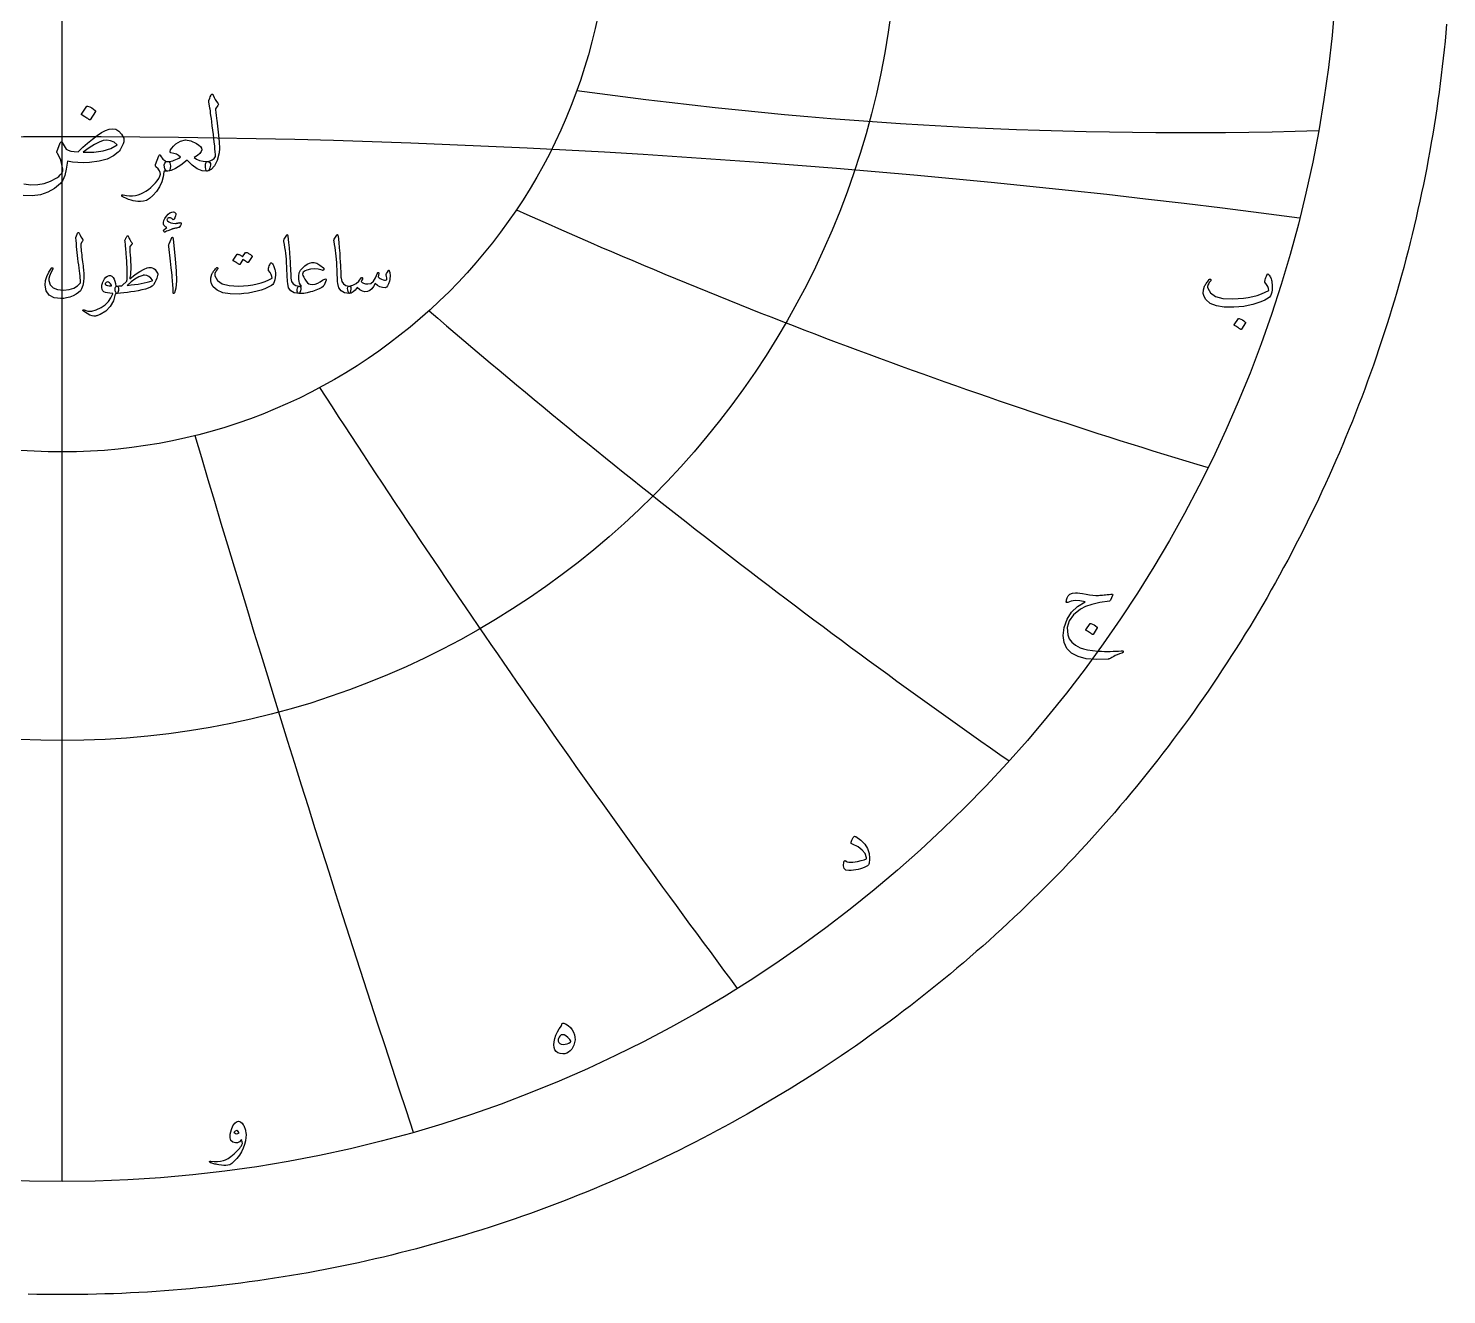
# Model space of a CAD drawing. Header units: millimetres. Extents: x -71 to 71, y -71 to 73.
# Drawn here: x -1.7 to 70.5, y -70.8 to -6.3 of the extents above; entities that cross this region are included whole.
import ezdxf

# ---------------------------------------------------------------- set-up
doc = ezdxf.new("R2010")
doc.units = ezdxf.units.MM
for name, color, linetype in [('CUT_OUTER', 1, 'Continuous'), ('ENGRAVE', 7, 'Continuous'), ('ENGRAVE_FINE', 8, 'Continuous'), ('TEXT', 5, 'Continuous')]:
    doc.layers.add(name, color=color, linetype=linetype)

msp = doc.modelspace()

# ---------------------------------------------------------------- linework, layer by layer
at = {"layer": 'CUT_OUTER'}
msp.add_lwpolyline([(70.5016, -6.0712), (70.463, -6.5037), (70.4218, -6.9359), (70.3779, -7.3679), (70.3313, -7.7996), (70.2822, -8.231), (70.2303, -8.6621), (70.1759, -9.0928), (70.1187, -9.5233), (70.059, -9.9533), (69.9966, -10.383), (69.9316, -10.8123), (69.8639, -11.2412), (69.7936, -11.6697), (69.7207, -12.0977), (69.6452, -12.5253), (69.567, -12.9524), (69.4862, -13.379), (69.4028, -13.8051), (69.3168, -14.2307), (69.2282, -14.6557), (69.137, -15.0802), (69.0431, -15.5042), (68.9467, -15.9275), (68.8477, -16.3502), (68.746, -16.7724), (68.6418, -17.1939), (68.535, -17.6147), (68.4257, -18.0349), (68.3137, -18.4544), (68.1992, -18.8733), (68.0821, -19.2914), (67.9625, -19.7087), (67.8403, -20.1254), (67.7155, -20.5413), (67.5882, -20.9564), (67.4583, -21.3707), (67.3259, -21.7842), (67.191, -22.1969), (67.0535, -22.6088), (66.9135, -23.0198), (66.771, -23.4299), (66.626, -23.8392), (66.4785, -24.2475), (66.3285, -24.655), (66.1759, -25.0615), (66.0209, -25.4671), (65.8634, -25.8717), (65.7034, -26.2753), (65.541, -26.678), (65.376, -27.0796), (65.2086, -27.4803), (65.0388, -27.8799), (64.8665, -28.2784), (64.6918, -28.6759), (64.5146, -29.0723), (64.335, -29.4676), (64.153, -29.8618), (63.9685, -30.2549), (63.7817, -30.6468), (63.5925, -31.0376), (63.4008, -31.4272), (63.2068, -31.8156), (63.0104, -32.2029), (62.8116, -32.5889), (62.6105, -32.9737), (62.407, -33.3572), (62.2011, -33.7395), (61.9929, -34.1205), (61.7824, -34.5003), (61.5695, -34.8787), (61.3544, -35.2558), (61.1369, -35.6316), (60.9171, -36.0061), (60.695, -36.3792), (60.4707, -36.7509), (60.244, -37.1213), (60.0151, -37.4902), (59.784, -37.8578), (59.5505, -38.2239), (59.3149, -38.5886), (59.077, -38.9518), (58.8369, -39.3135), (58.5945, -39.6738), (58.35, -40.0326), (58.1033, -40.3899), (57.8543, -40.7456), (57.6032, -41.0998), (57.35, -41.4525), (57.0946, -41.8036), (56.837, -42.1532), (56.5773, -42.5011), (56.3154, -42.8475), (56.0514, -43.1922), (55.7854, -43.5353), (55.5172, -43.8768), (55.2469, -44.2166), (54.9746, -44.5548), (54.7002, -44.8913), (54.4237, -45.226), (54.1451, -45.5591), (53.8646, -45.8905), (53.582, -46.2201), (53.2974, -46.548), (53.0108, -46.8742), (52.7222, -47.1986), (52.4316, -47.5212), (52.139, -47.842), (51.8444, -48.161), (51.548, -48.4782), (51.2495, -48.7936), (50.9492, -49.1072), (50.6469, -49.4188), (50.3427, -49.7287), (50.0366, -50.0366), (49.7287, -50.3427), (49.4188, -50.6469), (49.1072, -50.9492), (48.7936, -51.2495), (48.4782, -51.548), (48.161, -51.8444), (47.842, -52.139), (47.5212, -52.4316), (47.1986, -52.7222), (46.8742, -53.0108), (46.548, -53.2974), (46.2201, -53.582), (45.8905, -53.8646), (45.5591, -54.1451), (45.226, -54.4237), (44.8913, -54.7002), (44.5548, -54.9746), (44.2166, -55.2469), (43.8768, -55.5172), (43.5353, -55.7854), (43.1922, -56.0514), (42.8475, -56.3154), (42.5011, -56.5773), (42.1532, -56.837), (41.8036, -57.0946), (41.4525, -57.35), (41.0998, -57.6032), (40.7456, -57.8543), (40.3899, -58.1033), (40.0326, -58.35), (39.6738, -58.5945), (39.3135, -58.8369), (38.9518, -59.077), (38.5886, -59.3149), (38.2239, -59.5505), (37.8578, -59.784), (37.4902, -60.0151), (37.1213, -60.244), (36.7509, -60.4707), (36.3792, -60.695), (36.0061, -60.9171), (35.6316, -61.1369), (35.2558, -61.3544), (34.8787, -61.5695), (34.5003, -61.7824), (34.1205, -61.9929), (33.7395, -62.2011), (33.3572, -62.407), (32.9737, -62.6105), (32.5889, -62.8116), (32.2029, -63.0104), (31.8156, -63.2068), (31.4272, -63.4008), (31.0376, -63.5925), (30.6468, -63.7817), (30.2549, -63.9685), (29.8618, -64.153), (29.4676, -64.335), (29.0723, -64.5146), (28.6759, -64.6918), (28.2784, -64.8665), (27.8799, -65.0388), (27.4803, -65.2086), (27.0796, -65.376), (26.678, -65.541), (26.2753, -65.7034), (25.8717, -65.8634), (25.4671, -66.0209), (25.0615, -66.1759), (24.655, -66.3285), (24.2475, -66.4785), (23.8392, -66.626), (23.4299, -66.771), (23.0198, -66.9135), (22.6088, -67.0535), (22.1969, -67.191), (21.7842, -67.3259), (21.3707, -67.4583), (20.9564, -67.5882), (20.5413, -67.7155), (20.1254, -67.8403), (19.7087, -67.9625), (19.2914, -68.0821), (18.8733, -68.1992), (18.4544, -68.3137), (18.0349, -68.4257), (17.6147, -68.535), (17.1939, -68.6418), (16.7724, -68.746), (16.3502, -68.8477), (15.9275, -68.9467), (15.5042, -69.0431), (15.0802, -69.137), (14.6557, -69.2282), (14.2307, -69.3168), (13.8051, -69.4028), (13.379, -69.4862), (12.9524, -69.567), (12.5253, -69.6452), (12.0977, -69.7207), (11.6697, -69.7936), (11.2412, -69.8639), (10.8123, -69.9316), (10.383, -69.9966), (9.9533, -70.059), (9.5233, -70.1187), (9.0928, -70.1759), (8.6621, -70.2303), (8.231, -70.2822), (7.7996, -70.3313), (7.3679, -70.3779), (6.9359, -70.4218), (6.5037, -70.463), (6.0712, -70.5016), (5.6385, -70.5375), (5.2056, -70.5708), (4.7725, -70.6014), (4.3392, -70.6293), (3.9058, -70.6546), (3.4722, -70.6773), (3.0384, -70.6972), (2.6046, -70.7146), (2.1706, -70.7292), (1.7366, -70.7412), (1.3025, -70.7505), (0.8684, -70.7572), (0.4342, -70.7612), (0, -70.7625), (-0.4342, -70.7612), (-0.8684, -70.7572), (-1.3025, -70.7505), (-1.7366, -70.7412)], dxfattribs=at)
at = {"layer": 'ENGRAVE'}
for points in [[(0, -65), (0, 65)], [(0, -65), (0, -27.8517)]]:
    msp.add_lwpolyline(points, dxfattribs=at)
for radius in [65, 42.5483, 27.8517]:
    msp.add_circle((0, 0), radius, dxfattribs=at)
for centre, radius, start, end in [((57.2098, 213.5097), 225.0994, 262.082187, 271.722705), ((138.0923, 239.1829), 279.4428, 245.707094, 253.419508), ((260.3033, 260.3033), 370.5752, 229.304797, 235.089108), ((478.0949, 276.0282), 553.6937, 212.881652, 216.737859), ((1066.3402, 285.725), 1104.7762, 196.4443889, 198.3724925)]:
    msp.add_arc(centre, radius, start, end, dxfattribs=at)
at = {"layer": 'ENGRAVE_FINE'}
msp.add_arc((0, -493.1581), 481.3584, 82.477815, 97.522185, dxfattribs=at)
at = {"layer": 'TEXT'}
for points in [[(7.4718, -9.9263), (7.5089, -9.8365), (7.5377, -9.7654), (7.5584, -9.7128), (7.5708, -9.6788), (7.5804, -9.6571), (7.5927, -9.6416), (7.6079, -9.6323), (7.6258, -9.6293), (7.646, -9.6327), (7.6629, -9.643), (7.6763, -9.6602), (7.6862, -9.6843), (7.732, -9.8022), (7.7866, -9.9084), (7.8502, -10.0029), (7.9227, -10.0858), (7.943, -10.1122), (7.9489, -10.1421), (7.9403, -10.1755), (7.9173, -10.2123), (7.7962, -10.3828), (7.8045, -10.4591), (7.8127, -10.534), (7.821, -10.6076), (7.8293, -10.6798), (7.8375, -10.7506), (7.8458, -10.82), (7.854, -10.8881), (7.8623, -10.9548), (7.9382, -11.5721), (7.9846, -12.0548), (8.0015, -12.4026), (7.9887, -12.6158), (7.8849, -13.0025), (7.7495, -13.2881), (7.5824, -13.4727), (7.3837, -13.5563), (7.3782, -13.5563), (7.3727, -13.5563), (7.3673, -13.5563), (7.3617, -13.5563), (7.3291, -13.5253), (7.3081, -13.4545), (7.2988, -13.3438), (7.3012, -13.1933), (7.3064, -13.1376), (7.3219, -13.097), (7.3477, -13.0716), (7.3837, -13.0613), (7.5233, -13.0334), (7.6395, -12.9829), (7.7323, -12.9097), (7.8018, -12.8138), (7.7971, -12.6986), (7.7887, -12.5676), (7.7765, -12.4208), (7.7605, -12.2583), (7.7411, -12.0805), (7.7186, -11.8884), (7.693, -11.6818), (7.6643, -11.4608), (7.6378, -11.2435), (7.6134, -11.0483), (7.591, -10.875), (7.5708, -10.7238), (7.5532, -10.5945), (7.5391, -10.4873), (7.5285, -10.402), (7.5213, -10.3388), (7.4662, -10.0253), (7.4645, -9.9943), (7.4649, -9.9675), (7.4673, -9.9448), (7.4718, -9.9263)], [(1.2457, -10.2508), (1.2526, -10.2439), (1.2622, -10.2398), (1.2746, -10.2384), (1.2897, -10.2398), (1.3967, -10.2831), (1.4974, -10.336), (1.5919, -10.3986), (1.6802, -10.4708), (1.6888, -10.4818), (1.6926, -10.4928), (1.6916, -10.5038), (1.6858, -10.5148), (1.4273, -10.9328), (1.4176, -10.9427), (1.4053, -10.9451), (1.3901, -10.94), (1.3722, -10.9273), (1.3568, -10.9163), (1.3324, -10.8998), (1.299, -10.8778), (1.2568, -10.8503), (1.2048, -10.8173), (1.1426, -10.7788), (1.0701, -10.7348), (0.9872, -10.6853), (0.9763, -10.677), (0.9708, -10.6688), (0.9708, -10.6605), (0.9763, -10.6523)], [(2.8022, -12.2088), (2.6335, -12.0802), (2.4571, -12.0025), (2.2732, -11.9757), (2.0817, -11.9998), (1.8741, -12.073), (1.6363, -12.1936), (1.3681, -12.3617), (1.0697, -12.5773), (1.6132, -12.579), (2.0831, -12.5181), (2.4795, -12.3947), (2.8022, -12.2088)], [(7.3837, -13.0613), (7.4642, -13.0733), (7.5185, -13.1094), (7.5467, -13.1695), (7.5488, -13.2538), (7.5219, -13.384), (7.4855, -13.4779), (7.4394, -13.5353), (7.3837, -13.5563), (7.1304, -13.5332), (6.8764, -13.4311), (6.6217, -13.25), (6.3662, -12.9898), (6.0442, -13.2397), (5.7709, -13.4174), (5.5464, -13.5229), (5.3707, -13.5563), (5.3127, -13.5432), (5.2649, -13.504), (5.2274, -13.4387), (5.2003, -13.3473), (5.1923, -13.2263), (5.2181, -13.1383), (5.2776, -13.0833), (5.3707, -13.0613), (5.4555, -13.053), (5.5392, -13.0393), (5.6219, -13.02), (5.7035, -12.9953), (5.7841, -12.9647), (5.8637, -12.9279), (5.9422, -12.8849), (6.0198, -12.8358), (5.9245, -12.7581), (5.8094, -12.6955), (5.6743, -12.6481), (5.5192, -12.6158), (5.5052, -12.6099), (5.4959, -12.5979), (5.4914, -12.5797), (5.4917, -12.5553), (5.5179, -12.471), (5.5742, -12.3779), (5.6609, -12.2758), (5.7777, -12.1648), (6.0215, -12.0187), (6.2796, -11.9654), (6.5522, -12.0049), (6.8392, -12.1373), (6.9609, -12.2218), (7.0455, -12.305), (7.0929, -12.3868), (7.1032, -12.4673), (7.073, -12.5539), (6.9987, -12.6488), (6.8805, -12.7519), (6.7182, -12.8633), (6.8341, -12.9499), (6.9836, -13.0118), (7.1668, -13.0489), (7.3837, -13.0613)], [(4.7492, -13.2153), (4.9198, -12.7753), (4.9387, -12.7402), (4.9569, -12.723), (4.9744, -12.7237), (4.9912, -12.7423), (5.0373, -12.8193), (5.082, -12.8853), (5.1253, -12.9403), (5.1672, -12.9843), (5.2133, -13.0179), (5.2635, -13.042), (5.3178, -13.0564), (5.3762, -13.0613), (5.434, -13.0764), (5.4752, -13.1218), (5.5, -13.1974), (5.5083, -13.3033), (5.5, -13.4098), (5.4752, -13.4875), (5.434, -13.5363), (5.3762, -13.5563), (5.3319, -13.5583), (5.2869, -13.559), (5.2412, -13.5583), (5.1947, -13.5563), (5.1868, -13.5583), (5.1796, -13.5645), (5.1731, -13.5748), (5.1672, -13.5893), (5.1377, -13.8495), (5.0655, -14.1021), (4.9507, -14.3472), (4.7933, -14.5848), (4.6176, -14.7913), (4.4481, -14.9436), (4.2848, -15.0416), (4.1277, -15.0853), (3.9799, -15.0966), (3.8445, -15.0976), (3.7214, -15.0883), (3.6107, -15.0688), (3.5566, -15.0536), (3.4987, -15.0358), (3.437, -15.0151), (3.3715, -14.9918), (3.3026, -14.9649), (3.2306, -14.934), (3.1555, -14.8989), (3.0772, -14.8598), (3.0577, -14.8508), (3.0429, -14.8405), (3.0329, -14.8288), (3.0277, -14.8158), (3.0243, -14.7982), (3.025, -14.7841), (3.0298, -14.7735), (3.0388, -14.7663), (3.0504, -14.7597), (3.0635, -14.7566), (3.0779, -14.757), (3.0938, -14.7608), (3.267, -14.7958), (3.4292, -14.813), (3.5805, -14.8123), (3.7208, -14.7938), (3.8595, -14.7571), (3.9951, -14.7078), (4.1276, -14.6458), (4.257, -14.571), (4.3837, -14.4839), (4.5079, -14.3847), (4.6298, -14.2735), (4.7492, -14.1503), (4.839, -14.0378), (4.9101, -13.9261), (4.9627, -13.8151), (4.9968, -13.7048), (4.9868, -13.6278), (4.9459, -13.5398), (4.874, -13.4408), (4.7713, -13.3308), (4.7534, -13.307), (4.7438, -13.2799), (4.7424, -13.2493), (4.7492, -13.2153)], [(5.9132, -16.43), (5.8594, -16.4401), (5.8095, -16.4496), (5.7635, -16.4586), (5.7214, -16.4671), (5.6833, -16.4754), (5.6497, -16.4836), (5.6204, -16.4919), (5.5956, -16.5001), (5.5703, -16.5095), (5.5399, -16.5213), (5.5043, -16.5353), (5.4636, -16.5517), (5.4177, -16.5706), (5.3666, -16.5924), (5.3104, -16.617), (5.2491, -16.6445), (5.2241, -16.6528), (5.2027, -16.6528), (5.1849, -16.6445), (5.1707, -16.628), (5.1622, -16.5875), (5.1862, -16.5403), (5.2426, -16.4865), (5.3316, -16.4259), (5.2635, -16.3872), (5.2119, -16.3454), (5.1769, -16.3006), (5.1583, -16.2526), (5.1547, -16.1621), (5.1769, -16.0639), (5.2248, -15.9579), (5.2986, -15.8443), (5.3865, -15.7424), (5.477, -15.672), (5.57, -15.6331), (5.6657, -15.6256), (5.7191, -15.639), (5.7554, -15.6669), (5.7747, -15.7092), (5.7771, -15.7659), (5.7678, -15.8272), (5.7523, -15.8834), (5.7307, -15.9345), (5.7028, -15.9804), (5.675, -16.0126), (5.6492, -16.0268), (5.6255, -16.0229), (5.6038, -16.001), (5.5791, -15.9683), (5.5502, -15.9443), (5.5172, -15.9291), (5.4801, -15.9226), (5.4411, -15.9226), (5.4068, -15.9309), (5.3772, -15.9474), (5.3522, -15.9721), (5.3339, -16.002), (5.3285, -16.0299), (5.3359, -16.0557), (5.3563, -16.0794), (5.4326, -16.1358), (5.5254, -16.1773), (5.6348, -16.2039), (5.7606, -16.2155), (5.7715, -16.2151), (5.7838, -16.214), (5.7973, -16.212), (5.8121, -16.2093), (5.8282, -16.2061), (5.8456, -16.2026), (5.8643, -16.1989), (5.8843, -16.1949), (5.906, -16.1909), (5.9256, -16.1871), (5.9431, -16.1837), (5.9586, -16.1804), (5.9722, -16.1777), (5.9843, -16.1758), (5.9949, -16.1746), (6.0039, -16.1743), (6.021, -16.1761), (6.0349, -16.1815), (6.0457, -16.1905), (6.0534, -16.2031), (6.0583, -16.2152), (6.0607, -16.2268), (6.0604, -16.2379), (6.0576, -16.2485), (6.0176, -16.3233), (5.9802, -16.3784), (5.9454, -16.414), (5.9132, -16.43)], [(0.7817, -16.7105), (0.7889, -16.6979), (0.7982, -16.6888), (0.8095, -16.6834), (0.8229, -16.6816), (0.8363, -16.6839), (0.8477, -16.6909), (0.857, -16.7025), (0.8642, -16.7188), (0.9026, -16.8134), (0.9436, -16.8951), (0.9872, -16.9639), (1.0333, -17.0199), (1.047, -17.04), (1.0508, -17.0632), (1.0449, -17.0895), (1.0292, -17.1189), (1.0191, -17.1331), (1.0096, -17.1467), (1.0006, -17.1599), (0.9921, -17.1725), (0.9841, -17.1844), (0.9766, -17.1952), (0.9696, -17.205), (0.9632, -17.2138), (0.9524, -17.2297), (0.9446, -17.2488), (0.94, -17.271), (0.9384, -17.2963), (0.9433, -17.3675), (0.9498, -17.4453), (0.9578, -17.5294), (0.9673, -17.6201), (0.9781, -17.7171), (0.99, -17.8206), (1.0029, -17.9306), (1.0168, -18.047), (1.0324, -18.1631), (1.0462, -18.2723), (1.0582, -18.3746), (1.0684, -18.4698), (1.077, -18.5584), (1.0844, -18.6405), (1.0904, -18.7162), (1.0952, -18.7854), (1.1006, -18.9903), (1.0838, -19.1845), (1.0449, -19.3678), (0.9838, -19.5403), (0.9243, -19.6416), (0.8322, -19.7352), (0.7077, -19.821), (0.5507, -19.8991), (0.3805, -19.9638), (0.2207, -20.0095), (0.0712, -20.036), (-0.0681, -20.0435), (-0.4166, -19.9956), (-0.6662, -19.8641), (-0.8168, -19.6491), (-0.8683, -19.3505), (-0.8503, -19.128), (-0.792, -18.9102), (-0.6935, -18.6969), (-0.5548, -18.4884), (-0.5442, -18.4763), (-0.5332, -18.4688), (-0.5216, -18.4659), (-0.5094, -18.4678), (-0.4965, -18.4727), (-0.4868, -18.4791), (-0.48, -18.4871), (-0.4764, -18.4966), (-0.4739, -18.5108), (-0.4744, -18.5245), (-0.478, -18.5376), (-0.4847, -18.5503), (-0.5793, -18.7346), (-0.6445, -18.8916), (-0.6804, -19.0213), (-0.6868, -19.1236), (-0.618, -19.3441), (-0.4692, -19.498), (-0.2405, -19.5854), (0.0681, -19.6063), (0.3462, -19.5761), (0.5827, -19.5062), (0.7773, -19.3967), (0.9302, -19.2474), (0.927, -19.1753), (0.9214, -19.0911), (0.9136, -18.9949), (0.9034, -18.8864), (0.8906, -18.7657), (0.875, -18.6322), (0.8566, -18.4862), (0.8353, -18.3275), (0.8152, -18.1638), (0.7961, -18.0027), (0.7781, -17.8441), (0.7611, -17.6881), (0.7453, -17.5347), (0.7312, -17.3839), (0.7185, -17.2357), (0.7074, -17.09), (0.6909, -16.9498), (0.6917, -16.9338), (0.694, -16.9188), (0.6979, -16.9049), (0.7033, -16.892)], [(3.2979, -16.859), (3.3077, -16.8484), (3.3165, -16.8415), (3.3242, -16.8381), (3.3309, -16.8384), (3.3389, -16.842), (3.3464, -16.8487), (3.3534, -16.8585), (3.3598, -16.8714), (3.386, -16.9271), (3.4109, -16.9786), (3.4344, -17.0261), (3.4567, -17.0694), (3.478, -17.1081), (3.4985, -17.1416), (3.5182, -17.1699), (3.5372, -17.1931), (3.5511, -17.2122), (3.5557, -17.2323), (3.5511, -17.2535), (3.5372, -17.2756), (3.4547, -17.3788), (3.4441, -17.3965), (3.4372, -17.4169), (3.4338, -17.4399), (3.4341, -17.4654), (3.4475, -17.66), (3.4588, -17.8315), (3.4681, -17.9797), (3.4753, -18.1048), (3.4807, -18.2068), (3.4846, -18.2863), (3.4869, -18.343), (3.4877, -18.377), (3.4868, -18.4776), (3.4841, -18.5729), (3.4796, -18.6632), (3.4733, -18.7483), (3.4654, -18.8282), (3.4562, -18.9029), (3.4458, -18.9726), (3.4341, -19.037), (3.7143, -18.8225), (3.9569, -18.6575), (4.1619, -18.542), (4.3292, -18.476), (4.4037, -18.4585), (4.4705, -18.4513), (4.5295, -18.4543), (4.5808, -18.4678), (4.6533, -18.5054), (4.7221, -18.5647), (4.7873, -18.6456), (4.8489, -18.7483), (4.8585, -18.7727), (4.8623, -18.8008), (4.8605, -18.8326), (4.8531, -18.8679), (4.8121, -18.9947), (4.7633, -19.1154), (4.7069, -19.2298), (4.6427, -19.3381), (4.5803, -19.4077), (4.4921, -19.4681), (4.3782, -19.5191), (4.2384, -19.5609), (4.0514, -19.6023), (3.8656, -19.6398), (3.6812, -19.6734), (3.498, -19.7032), (3.3164, -19.7288), (3.1365, -19.7501), (2.9585, -19.767), (2.7823, -19.7795), (2.7625, -19.7738), (2.7442, -19.7568), (2.7274, -19.7285), (2.7122, -19.6888), (2.6988, -19.64), (2.6916, -19.5928), (2.6905, -19.5472), (2.6957, -19.5031), (2.7073, -19.4647), (2.7256, -19.4361), (2.7506, -19.4173), (2.7823, -19.4083), (2.8245, -19.4059), (2.8643, -19.4031), (2.9018, -19.3997), (2.937, -19.3959), (2.9699, -19.392), (3.0004, -19.3887), (3.0287, -19.3858), (3.0546, -19.3835), (3.2856, -19.1608), (3.2876, -19.1511), (3.2897, -19.1386), (3.2918, -19.1232), (3.2938, -19.1051), (3.2959, -19.0841), (3.2979, -19.0602), (3.3, -19.0335), (3.3021, -19.004), (3.3039, -18.9719), (3.3052, -18.9375), (3.3059, -18.9007), (3.3062, -18.8617), (3.3062, -18.8206), (3.3062, -18.7776), (3.3062, -18.7329), (3.3062, -18.6864), (3.3057, -18.6338), (3.3041, -18.5709), (3.3015, -18.4977), (3.2979, -18.4141), (3.2933, -18.3208), (3.2876, -18.2182), (3.2809, -18.1063), (3.2732, -17.9851), (3.2554, -17.7162), (3.2392, -17.5035), (3.2245, -17.347), (3.2113, -17.2468), (3.2007, -17.1823), (3.1938, -17.1333), (3.1904, -17.0998), (3.1907, -17.0818), (3.2032, -17.0477), (3.216, -17.0158), (3.229, -16.9858), (3.2422, -16.958), (3.2558, -16.9317), (3.2696, -16.9064), (3.2836, -16.8822), (3.2979, -16.859)], [(5.5378, -17.0158), (5.5773, -16.9394), (5.609, -16.9126), (5.6329, -16.9353), (5.6492, -17.0075), (5.7441, -18.0181), (5.8005, -18.6384), (5.8132, -19.1339), (5.782, -19.5047), (5.7069, -19.7506), (5.6933, -19.7707), (5.6812, -19.7816), (5.6706, -19.7831), (5.6616, -19.7754), (5.6543, -19.7633), (5.6492, -19.7475), (5.6461, -19.7282), (5.6451, -19.7053), (5.6451, -19.5266), (5.6368, -19.3371), (5.6203, -19.1368), (5.5956, -18.9256), (5.5901, -18.8705), (5.5739, -18.7214), (5.5468, -18.4786), (5.5089, -18.1419), (5.4182, -17.3953), (5.4161, -17.3556), (5.4182, -17.3189), (5.4244, -17.2854), (5.4347, -17.255)], [(11.4283, -16.8095), (11.4363, -16.7971), (11.4438, -16.7889), (11.4507, -16.7848), (11.4572, -16.7848), (11.467, -16.7902), (11.4757, -16.8064), (11.4835, -16.8335), (11.4902, -16.8714), (11.5242, -17.1795), (11.5521, -17.4643), (11.5737, -17.726), (11.5892, -17.9645), (11.5991, -18.1684), (11.6083, -18.3512), (11.6166, -18.5129), (11.6242, -18.6534), (11.6308, -18.7727), (11.6361, -18.871), (11.6401, -18.9481), (11.6428, -19.004), (11.6794, -19.1716), (11.7604, -19.2948), (11.8857, -19.3737), (12.0553, -19.4083), (12.1025, -19.4206), (12.1327, -19.4495), (12.1458, -19.4949), (12.1419, -19.5568), (12.1226, -19.6542), (12.1017, -19.7238), (12.0793, -19.7656), (12.0553, -19.7795), (11.8166, -19.7481), (11.6408, -19.6537), (11.5278, -19.4964), (11.4778, -19.2763), (11.4699, -19.1709), (11.4629, -19.0654), (11.4565, -18.9595), (11.451, -18.8534), (11.446, -18.7471), (11.4412, -18.6405), (11.4367, -18.5336), (11.4324, -18.4265), (11.4247, -18.2222), (11.4139, -18.0382), (11.4, -17.8747), (11.3829, -17.7314), (11.3628, -17.5939), (11.3396, -17.4473), (11.3133, -17.2917), (11.2839, -17.1271), (11.2801, -17.0975), (11.2808, -17.0704), (11.2863, -17.0459), (11.2963, -17.024)], [(13.9817, -16.8095), (13.9897, -16.7971), (13.9972, -16.7889), (14.0041, -16.7848), (14.0106, -16.7848), (14.0204, -16.7902), (14.0291, -16.8064), (14.0369, -16.8335), (14.0436, -16.8714), (14.0776, -17.1795), (14.1054, -17.4643), (14.1271, -17.726), (14.1426, -17.9645), (14.1525, -18.1684), (14.1616, -18.3512), (14.17, -18.5129), (14.1776, -18.6534), (14.1842, -18.7727), (14.1895, -18.871), (14.1935, -18.9481), (14.1962, -19.004), (14.2328, -19.1716), (14.3137, -19.2948), (14.439, -19.3737), (14.6087, -19.4083), (14.6559, -19.4206), (14.686, -19.4495), (14.6992, -19.4949), (14.6953, -19.5568), (14.676, -19.6542), (14.6551, -19.7238), (14.6327, -19.7656), (14.6087, -19.7795), (14.37, -19.7481), (14.1941, -19.6537), (14.0812, -19.4964), (14.0312, -19.2763), (14.0233, -19.1709), (14.0162, -19.0654), (14.0099, -18.9595), (14.0044, -18.8534), (13.9993, -18.7471), (13.9946, -18.6405), (13.9901, -18.5336), (13.9858, -18.4265), (13.9781, -18.2222), (13.9672, -18.0382), (13.9533, -17.8747), (13.9363, -17.7314), (13.9162, -17.5939), (13.893, -17.4473), (13.8667, -17.2917), (13.8373, -17.1271), (13.8334, -17.0975), (13.8342, -17.0704), (13.8396, -17.0459), (13.8497, -17.024)], [(9.3328, -17.6964), (9.338, -17.6912), (9.3452, -17.6881), (9.3545, -17.6871), (9.3658, -17.6881), (9.4064, -17.7033), (9.4457, -17.7201), (9.4838, -17.7384), (9.5205, -17.7583), (9.5562, -17.7799), (9.5911, -17.8036), (9.6253, -17.8294), (9.6587, -17.8573), (9.6651, -17.8658), (9.668, -17.8748), (9.6672, -17.8843), (9.6628, -17.8944), (9.4648, -18.2079), (9.4594, -18.212), (9.4514, -18.212), (9.4408, -18.2079), (9.4277, -18.1996), (9.4187, -18.192), (9.404, -18.1816), (9.3836, -18.1683), (9.3576, -18.1522), (9.3256, -18.133), (9.2874, -18.1104), (9.2431, -18.0845), (9.1926, -18.0553), (9.0358, -18.2986), (9.0286, -18.3061), (9.0193, -18.3079), (9.008, -18.304), (8.9946, -18.2945), (8.983, -18.2863), (8.9647, -18.2739), (8.9396, -18.2574), (8.9079, -18.2368), (8.869, -18.212), (8.8223, -18.1831), (8.7679, -18.1501), (8.7058, -18.113), (8.6994, -18.1068), (8.6965, -18.1006), (8.6973, -18.0944), (8.7017, -18.0883), (8.9038, -17.7871), (8.909, -17.782), (8.9162, -17.7789), (8.9255, -17.7778), (8.9368, -17.7789), (8.9714, -17.7901), (9.0049, -17.8031), (9.0374, -17.8179), (9.0688, -17.8346), (9.0992, -17.8527), (9.1286, -17.8722), (9.157, -17.893), (9.1843, -17.915)], [(10.6776, -18.245), (10.7053, -18.2798), (10.7307, -18.3182), (10.7537, -18.3602), (10.7745, -18.4059), (10.7929, -18.4549), (10.809, -18.5069), (10.8228, -18.5621), (10.8343, -18.6204), (10.8493, -18.7374), (10.8529, -18.8534), (10.8451, -18.9684), (10.8261, -19.0824), (10.7972, -19.184), (10.7601, -19.2659), (10.7147, -19.3283), (10.6611, -19.3711), (10.4909, -19.4611), (10.3104, -19.5413), (10.1197, -19.6117), (9.9186, -19.6723), (9.7072, -19.7225), (9.4854, -19.762), (9.2534, -19.7906), (9.0111, -19.8084), (8.5568, -19.8037), (8.184, -19.7403), (7.8927, -19.6181), (7.6828, -19.4371), (7.5967, -19.2956), (7.557, -19.1432), (7.5637, -18.98), (7.6168, -18.806), (7.6347, -18.7685), (7.6555, -18.7302), (7.6791, -18.6911), (7.7055, -18.6513), (7.7348, -18.6107), (7.7669, -18.5693), (7.8018, -18.5272), (7.8396, -18.4843), (7.8522, -18.4721), (7.8653, -18.4647), (7.879, -18.4618), (7.8932, -18.4636), (7.9027, -18.4672), (7.9107, -18.4739), (7.9172, -18.4837), (7.9221, -18.4966), (7.9244, -18.5087), (7.9231, -18.5203), (7.9182, -18.5314), (7.9097, -18.542), (7.8744, -18.584), (7.8427, -18.6276), (7.8146, -18.6727), (7.7901, -18.7194), (7.7733, -18.764), (7.7643, -18.807), (7.763, -18.8485), (7.7694, -18.8885), (7.8983, -19.1218), (8.1407, -19.2855), (8.4965, -19.3796), (8.9657, -19.4041), (9.2236, -19.3942), (9.4695, -19.3727), (9.7032, -19.3395), (9.9247, -19.2948), (10.1345, -19.2385), (10.3326, -19.1706), (10.5191, -19.091), (10.6941, -18.9999), (10.677, -18.9148), (10.6384, -18.8204), (10.578, -18.7168), (10.4961, -18.6039), (10.4935, -18.5931), (10.494, -18.5729), (10.4976, -18.5436), (10.5043, -18.5049), (10.5061, -18.501), (10.5074, -18.4977), (10.5082, -18.4948), (10.5084, -18.4925), (10.5218, -18.4399), (10.5414, -18.3811), (10.5672, -18.3162), (10.5992, -18.245), (10.6134, -18.2233), (10.6312, -18.2161), (10.6526, -18.2233), (10.6776, -18.245)], [(13.4454, -19.1071), (13.3341, -19.3546), (13.3199, -19.3791), (13.3062, -19.399), (13.2931, -19.4142), (13.2804, -19.4248), (13.2162, -19.4687), (13.1474, -19.5098), (13.0739, -19.5481), (12.9958, -19.5836), (12.9133, -19.6167), (12.8267, -19.648), (12.7359, -19.6775), (12.6411, -19.7053), (12.4637, -19.7486), (12.3069, -19.7754), (12.1708, -19.7857), (12.0553, -19.7795), (12.0112, -19.7594), (11.9821, -19.7197), (11.9679, -19.6604), (11.9687, -19.5815), (11.9793, -19.5103), (11.9945, -19.4578), (12.0143, -19.4237), (12.0388, -19.4083), (12.0429, -19.4083), (12.0471, -19.4083), (12.0512, -19.4083), (12.0553, -19.4083), (12.086, -19.4113), (12.1162, -19.4124), (12.1458, -19.4113), (12.1749, -19.4083), (12.1249, -19.3343), (12.0862, -19.2525), (12.0589, -19.1631), (12.0429, -19.0659), (12.0406, -18.8919), (12.0708, -18.7369), (12.1334, -18.601), (12.2286, -18.4843), (12.351, -18.3752), (12.4709, -18.2914), (12.5882, -18.2329), (12.7029, -18.1996), (12.8267, -18.1999), (12.9669, -18.246), (13.1237, -18.3381), (13.2969, -18.476), (13.3165, -18.4974), (13.3258, -18.5203), (13.3248, -18.5448), (13.3134, -18.5709), (13.2972, -18.591), (13.2773, -18.6018), (13.2539, -18.6034), (13.2268, -18.5956), (13.0327, -18.5394), (12.838, -18.5193), (12.6429, -18.5353), (12.4472, -18.5874), (12.3696, -18.6201), (12.31, -18.6565), (12.2685, -18.6964), (12.2451, -18.74), (12.2394, -18.7952), (12.2554, -18.8658), (12.293, -18.9519), (12.3523, -19.0535), (12.4245, -19.1561), (12.4926, -19.2329), (12.5565, -19.284), (12.6163, -19.3093), (12.7465, -19.3221), (12.8772, -19.3072), (13.0084, -19.2644), (13.1402, -19.1938), (13.2598, -19.1113), (13.3217, -19.0721), (13.3712, -19.0494), (13.4083, -19.0432), (13.4331, -19.0535), (13.4431, -19.0661), (13.4485, -19.0793), (13.4493, -19.0929), (13.4454, -19.1071)], [(16.6093, -18.6039), (16.6183, -18.5977), (16.6289, -18.5998), (16.641, -18.6101), (16.6547, -18.6286), (16.6694, -18.6601), (16.6805, -18.7049), (16.6879, -18.7632), (16.6918, -18.8349), (16.6931, -18.9163), (16.6887, -18.9958), (16.6787, -19.0731), (16.6629, -19.1484), (16.617, -19.2948), (16.566, -19.4), (16.5098, -19.4639), (16.4484, -19.4866), (16.3033, -19.4781), (16.169, -19.4402), (16.0455, -19.3729), (15.9328, -19.2763), (15.8555, -19.4286), (15.7637, -19.5475), (15.6575, -19.6328), (15.5368, -19.6846), (15.4102, -19.696), (15.2821, -19.664), (15.1524, -19.5887), (15.0212, -19.4701), (14.915, -19.6055), (14.8108, -19.7022), (14.7087, -19.7602), (14.6087, -19.7795), (14.5886, -19.7682), (14.5695, -19.7341), (14.5515, -19.6774), (14.5344, -19.598), (14.5282, -19.5196), (14.5386, -19.4619), (14.5654, -19.4248), (14.6087, -19.4083), (14.799, -19.3652), (14.9655, -19.2814), (15.1083, -19.1569), (15.2274, -18.9916), (15.2339, -18.9826), (15.2408, -18.9762), (15.2483, -18.9723), (15.2563, -18.971), (15.2661, -18.972), (15.2749, -18.9751), (15.2826, -18.9803), (15.2893, -18.9875), (15.2932, -19.0097), (15.2842, -19.0473), (15.2622, -19.1004), (15.2274, -19.169), (15.2731, -19.2219), (15.344, -19.2608), (15.4401, -19.2858), (15.5616, -19.2969), (15.7129, -19.2652), (15.8452, -19.1618), (15.9583, -18.9867), (16.0524, -18.74), (16.0571, -18.7274), (16.0627, -18.7183), (16.0695, -18.7129), (16.0772, -18.7111), (16.0888, -18.7122), (16.0988, -18.7153), (16.1074, -18.7204), (16.1143, -18.7276), (16.1195, -18.7379), (16.1226, -18.7483), (16.1236, -18.7586), (16.1226, -18.7689), (16.0813, -18.9421), (16.1295, -18.9849), (16.1875, -19.0226), (16.2553, -19.0551), (16.3329, -19.0824), (16.4085, -19.1002), (16.466, -19.104), (16.5054, -19.094), (16.5268, -19.07), (16.5338, -19.0334), (16.5299, -18.9813), (16.5152, -18.9138), (16.4897, -18.8308), (16.4941, -18.8073), (16.5155, -18.7617), (16.5539, -18.6939), (16.6093, -18.6039)], [(2.6998, -19.8249), (2.6031, -20.1644), (2.441, -20.4488), (2.2133, -20.678), (1.9202, -20.852), (1.8792, -20.8697), (1.8387, -20.8855), (1.7988, -20.8996), (1.7593, -20.9118), (1.7206, -20.922), (1.683, -20.9299), (1.6464, -20.9354), (1.6108, -20.9386), (1.5221, -20.926), (1.4046, -20.8798), (1.2581, -20.8002), (1.0828, -20.687), (1.064, -20.6708), (1.0529, -20.655), (1.0496, -20.6398), (1.0539, -20.6251), (1.0637, -20.6138), (1.0766, -20.6086), (1.0926, -20.6097), (1.1117, -20.6169), (1.294, -20.6759), (1.4984, -20.6757), (1.725, -20.6161), (1.9738, -20.4973), (2.177, -20.3593), (2.3451, -20.1972), (2.4781, -20.0108), (2.5761, -19.8001), (2.5753, -19.7927), (2.573, -19.7867), (2.5691, -19.7823), (2.5637, -19.7795), (2.4216, -19.7713), (2.3007, -19.7548), (2.2009, -19.73), (2.1223, -19.697), (2.0615, -19.646), (2.0233, -19.5753), (2.0078, -19.4851), (2.0151, -19.3753), (2.0174, -19.3607), (2.0202, -19.3459), (2.0236, -19.3308), (2.0274, -19.3154), (2.0318, -19.2996), (2.0367, -19.283), (2.0421, -19.2656), (2.0481, -19.2474), (2.0965, -19.1296), (2.1553, -19.0318), (2.2244, -18.9542), (2.3038, -18.8968), (2.385, -18.8653), (2.4595, -18.8658), (2.5273, -18.8983), (2.5884, -18.9628), (2.6418, -19.0525), (2.6823, -19.1566), (2.7099, -19.2752), (2.7246, -19.4083), (2.7327, -19.4081), (2.7405, -19.4077), (2.7482, -19.4071), (2.7555, -19.4062), (2.7628, -19.4053), (2.7705, -19.4046), (2.7783, -19.4043), (2.7864, -19.4041), (2.8143, -19.4101), (2.8359, -19.4278), (2.8514, -19.4575), (2.8607, -19.499), (2.8646, -19.5446), (2.8638, -19.5908), (2.8584, -19.6374), (2.8483, -19.6846), (2.8352, -19.7261), (2.8205, -19.7558), (2.8042, -19.7736), (2.7864, -19.7795), (2.7081, -19.7795), (2.7075, -19.787), (2.706, -19.797), (2.7034, -19.8097), (2.6998, -19.8249)], [(2.5018, -19.3629), (2.4585, -19.2873), (2.4111, -19.234), (2.3595, -19.2028), (2.3038, -19.1938), (2.2706, -19.2025), (2.2409, -19.2164), (2.2149, -19.2355), (2.1924, -19.2598), (2.1852, -19.2726), (2.1842, -19.2866), (2.1893, -19.3015), (2.2007, -19.3175), (2.2432, -19.3549), (2.3048, -19.3804), (2.3855, -19.3941), (2.4853, -19.3959), (2.4956, -19.3938), (2.5018, -19.3876), (2.5039, -19.3773), (2.5018, -19.3629)], [(4.1848, -18.8473), (4.1639, -18.848), (4.1425, -18.8503), (4.1206, -18.8542), (4.0982, -18.8596), (3.8955, -18.9393), (3.696, -19.0504), (3.4995, -19.193), (3.3062, -19.367), (3.4993, -19.349), (3.6826, -19.3278), (3.8561, -19.3036), (4.0198, -19.2763), (4.1737, -19.2456), (4.3178, -19.2113), (4.4522, -19.1734), (4.5767, -19.1319), (4.5883, -19.127), (4.5942, -19.1205), (4.5945, -19.1125), (4.5891, -19.103), (4.5004, -18.9942), (4.4034, -18.9153), (4.2982, -18.8663), (4.1848, -18.8473)], [(61.4369, -18.8189), (61.4665, -18.856), (61.4936, -18.897), (61.5182, -18.9418), (61.5403, -18.9905), (61.56, -19.0427), (61.5772, -19.0983), (61.5919, -19.1571), (61.6041, -19.2193), (61.6201, -19.3441), (61.6239, -19.4679), (61.6157, -19.5905), (61.5953, -19.7121), (61.5645, -19.8204), (61.5249, -19.9079), (61.4765, -19.9744), (61.4193, -20.0201), (61.2378, -20.1161), (61.0453, -20.2016), (60.8418, -20.2767), (60.6273, -20.3413), (60.4018, -20.3949), (60.1653, -20.437), (59.9178, -20.4675), (59.6593, -20.4865), (59.1748, -20.4815), (58.7771, -20.4139), (58.4664, -20.2835), (58.2425, -20.0905), (58.1507, -19.9395), (58.1083, -19.777), (58.1155, -19.6029), (58.1721, -19.4173), (58.1912, -19.3773), (58.2134, -19.3364), (58.2385, -19.2948), (58.2667, -19.2523), (58.2979, -19.209), (58.3322, -19.1648), (58.3694, -19.1199), (58.4097, -19.0741), (58.4232, -19.0612), (58.4372, -19.0532), (58.4518, -19.0502), (58.4669, -19.0521), (58.4771, -19.0559), (58.4856, -19.0631), (58.4925, -19.0735), (58.4977, -19.0873), (58.5002, -19.1002), (58.4988, -19.1126), (58.4936, -19.1244), (58.4845, -19.1357), (58.4468, -19.1805), (58.413, -19.227), (58.383, -19.2751), (58.3569, -19.3249), (58.339, -19.3725), (58.3294, -19.4184), (58.328, -19.4627), (58.3349, -19.5053), (58.4724, -19.7542), (58.7309, -19.9288), (59.1104, -20.0292), (59.6109, -20.0553), (59.8861, -20.0447), (60.1483, -20.0217), (60.3976, -19.9864), (60.6339, -19.9387), (60.8576, -19.8786), (61.069, -19.8061), (61.2679, -19.7213), (61.4545, -19.6241), (61.4364, -19.5333), (61.3951, -19.4327), (61.3308, -19.3221), (61.2433, -19.2017), (61.2406, -19.1901), (61.2411, -19.1687), (61.245, -19.1373), (61.2521, -19.0961), (61.254, -19.092), (61.2554, -19.0884), (61.2562, -19.0854), (61.2565, -19.0829), (61.2708, -19.0268), (61.2917, -18.9641), (61.3192, -18.8948), (61.3533, -18.8189), (61.3684, -18.7958), (61.3874, -18.7881), (61.4102, -18.7958), (61.4369, -18.8189)], [(59.9013, -21.0585), (59.9068, -21.053), (59.9145, -21.0497), (59.9244, -21.0486), (59.9365, -21.0497), (60.022, -21.0843), (60.1026, -21.1267), (60.1782, -21.1767), (60.2489, -21.2345), (60.2558, -21.2433), (60.2588, -21.2521), (60.258, -21.2609), (60.2533, -21.2697), (60.0465, -21.6041), (60.0388, -21.6121), (60.0289, -21.614), (60.0168, -21.6099), (60.0025, -21.5997), (59.9901, -21.5909), (59.9706, -21.5777), (59.9439, -21.5601), (59.9101, -21.5381), (59.8686, -21.5117), (59.8188, -21.4809), (59.7608, -21.4457), (59.6945, -21.4061), (59.6857, -21.3995), (59.6813, -21.3929), (59.6813, -21.3863), (59.6857, -21.3797)], [(53.4832, -35.168), (53.3776, -35.4056), (53.368, -35.4213), (53.3567, -35.4331), (53.3438, -35.4411), (53.3292, -35.4452), (52.8411, -35.5222), (52.4327, -35.6168), (52.1041, -35.729), (51.8552, -35.8588), (51.5062, -36.1434), (51.2821, -36.4561), (51.1828, -36.7968), (51.2084, -37.1656), (51.2859, -37.3652), (51.4174, -37.5418), (51.6027, -37.6952), (51.842, -37.8256), (52.01, -37.8839), (52.2193, -37.9312), (52.4698, -37.9675), (52.7616, -37.9928), (52.9167, -38.0002), (53.0696, -38.0049), (53.2203, -38.0068), (53.3688, -38.006), (53.5145, -38.0027), (53.657, -37.9972), (53.7961, -37.9895), (53.932, -37.9796), (53.9639, -37.9774), (53.9892, -37.9796), (54.0079, -37.9862), (54.02, -37.9972), (54.0266, -38.0107), (54.0288, -38.0247), (54.0266, -38.0393), (54.02, -38.0544), (54.0152, -38.0625), (54.0095, -38.0692), (54.0031, -38.0746), (53.9958, -38.0786), (53.988, -38.082), (53.9798, -38.0857), (53.9715, -38.0897), (53.9628, -38.094), (53.836, -38.1344), (53.7241, -38.1765), (53.627, -38.2202), (53.5448, -38.2656), (53.4921, -38.2983), (53.4441, -38.3261), (53.4008, -38.3489), (53.3622, -38.3668), (53.3288, -38.3805), (53.3011, -38.391), (53.2793, -38.3981), (53.2632, -38.402), (52.6615, -38.4243), (52.15, -38.3811), (51.7287, -38.2725), (51.3976, -38.0984), (51.1583, -37.8597), (51.017, -37.5616), (50.9735, -37.2041), (51.028, -36.7872), (51.1721, -36.3673), (51.3976, -36.0095), (51.7045, -35.7139), (52.0928, -35.4804), (51.8178, -35.4279), (51.578, -35.4155), (51.3734, -35.4433), (51.204, -35.5112), (51.1891, -35.5167), (51.1754, -35.52), (51.1627, -35.5211), (51.1512, -35.52), (51.1416, -35.5164), (51.1347, -35.5101), (51.1306, -35.501), (51.1292, -35.4892), (51.1352, -35.4345), (51.1446, -35.3803), (51.1572, -35.3267), (51.1732, -35.2736), (51.2293, -35.1705), (51.3184, -35.0943), (51.4405, -35.0451), (51.5956, -35.0228), (51.6938, -35.0236), (51.8167, -35.0349), (51.9644, -35.0566), (52.1368, -35.0888), (52.3147, -35.121), (52.4789, -35.1427), (52.6293, -35.154), (52.766, -35.1548), (52.8317, -35.1519), (52.9013, -35.1476), (52.9747, -35.142), (53.052, -35.135), (53.1331, -35.1263), (53.2181, -35.1157), (53.3069, -35.1032), (53.3996, -35.0888), (53.4527, -35.0871), (53.4843, -35.0998), (53.4945, -35.1267), (53.4832, -35.168)], [(52.348, -36.5936), (52.3535, -36.5881), (52.3612, -36.5848), (52.3711, -36.5837), (52.3832, -36.5848), (52.4687, -36.6194), (52.5493, -36.6618), (52.6249, -36.7118), (52.6956, -36.7696), (52.7025, -36.7784), (52.7055, -36.7872), (52.7047, -36.796), (52.7, -36.8048), (52.4932, -37.1392), (52.4855, -37.1472), (52.4756, -37.1491), (52.4635, -37.145), (52.4492, -37.1348), (52.4368, -37.126), (52.4173, -37.1128), (52.3906, -37.0952), (52.3568, -37.0732), (52.3153, -37.0468), (52.2655, -37.016), (52.2075, -36.9808), (52.1412, -36.9412), (52.1324, -36.9346), (52.128, -36.928), (52.128, -36.9214), (52.1324, -36.9148)], [(40.1781, -47.7262), (40.1956, -47.6738), (40.2128, -47.6266), (40.2297, -47.5847), (40.2463, -47.548), (40.2624, -47.5162), (40.2777, -47.4891), (40.2921, -47.4667), (40.3057, -47.449), (40.3269, -47.4319), (40.3508, -47.4248), (40.3775, -47.4275), (40.4069, -47.4402), (40.6673, -47.6148), (40.8678, -47.8175), (41.0083, -48.0482), (41.0889, -48.307), (41.1002, -48.3809), (41.1076, -48.4533), (41.1112, -48.5239), (41.1109, -48.593), (41.1065, -48.6598), (41.0977, -48.7239), (41.0845, -48.7852), (41.0669, -48.8438), (41.0512, -48.8751), (41.0306, -48.9032), (41.005, -48.9279), (40.9745, -48.9494), (40.8695, -49.0008), (40.7611, -49.0451), (40.6495, -49.0822), (40.5345, -49.1122), (40.4168, -49.1355), (40.2969, -49.1529), (40.1748, -49.1641), (40.0505, -49.1694), (39.9031, -49.1446), (39.8129, -49.0616), (39.7799, -48.9202), (39.8041, -48.7206), (39.8124, -48.6988), (39.8239, -48.6821), (39.8388, -48.6702), (39.8569, -48.6634), (39.8726, -48.6653), (39.8888, -48.6711), (39.9056, -48.6807), (39.9229, -48.6942), (39.9765, -48.723), (40.0494, -48.7393), (40.1415, -48.7428), (40.2529, -48.7338), (40.4946, -48.6986), (40.6918, -48.659), (40.8444, -48.615), (40.9525, -48.5666), (40.958, -48.56), (40.9613, -48.549), (40.9624, -48.5336), (40.9613, -48.5138), (40.8868, -48.3059), (40.7424, -48.1222), (40.5282, -47.9627), (40.2441, -47.8274), (40.207, -47.8078), (40.1836, -47.7845), (40.174, -47.7572), (40.1781, -47.7262)], [(25.4538, -56.9618), (25.4915, -56.9445), (25.5341, -56.9409), (25.5817, -56.9511), (25.6342, -56.975), (25.7648, -57.0625), (25.8751, -57.162), (25.965, -57.2737), (26.0346, -57.3974), (26.0827, -57.5264), (26.1083, -57.6581), (26.1113, -57.7926), (26.0918, -57.9298), (26.0563, -58.0549), (26.0071, -58.1663), (25.9441, -58.2639), (25.8674, -58.3478), (25.7808, -58.4152), (25.6881, -58.4633), (25.5894, -58.4922), (25.4846, -58.5018), (25.3476, -58.4919), (25.236, -58.4534), (25.1496, -58.3863), (25.0886, -58.2906), (25.052, -58.1743), (25.0391, -58.0409), (25.0498, -57.8905), (25.0842, -57.723), (25.14, -57.5492), (25.2151, -57.3842), (25.3094, -57.228), (25.423, -57.0806), (25.4268, -57.0737), (25.4296, -57.0619), (25.4312, -57.0451), (25.4318, -57.0234), (25.4332, -56.9998), (25.4373, -56.9816), (25.4442, -56.969), (25.4538, -56.9618)], [(25.8718, -57.9078), (25.8902, -57.8847), (25.8927, -57.855), (25.8792, -57.8187), (25.8498, -57.7758), (25.7478, -57.6647), (25.6485, -57.5866), (25.552, -57.5415), (25.4582, -57.5294), (25.4136, -57.5374), (25.3724, -57.5613), (25.3344, -57.6012), (25.2998, -57.657), (25.272, -57.7172), (25.2547, -57.7703), (25.2478, -57.8162), (25.2514, -57.855), (25.2822, -57.9262), (25.335, -57.9771), (25.4098, -58.0076), (25.5066, -58.0178), (25.6136, -58.0109), (25.7101, -57.9903), (25.7962, -57.9559), (25.8718, -57.9078)], [(8.612, -62.3548), (8.6923, -62.1684), (8.7792, -62.0358), (8.8727, -61.9572), (8.9728, -61.9324), (9.0355, -61.9434), (9.096, -61.9764), (9.1543, -62.0314), (9.2104, -62.1084), (9.2373, -62.153), (9.261, -62.1986), (9.2813, -62.2454), (9.2984, -62.2932), (9.313, -62.3424), (9.3259, -62.3933), (9.3372, -62.4458), (9.3468, -62.5), (9.3559, -62.6207), (9.3479, -62.7629), (9.3229, -62.9265), (9.2808, -63.1116), (9.2186, -63.3033), (9.1334, -63.4867), (9.025, -63.6619), (8.8936, -63.8288), (8.7558, -63.9743), (8.6329, -64.0807), (8.5248, -64.1481), (8.4316, -64.1764), (8.3364, -64.1814), (8.227, -64.1786), (8.1032, -64.1682), (7.9652, -64.15), (7.8952, -64.1386), (7.8304, -64.1264), (7.7709, -64.1133), (7.7166, -64.0994), (7.6672, -64.0853), (7.6225, -64.0714), (7.5825, -64.0578), (7.5472, -64.0444), (7.5263, -64.0329), (7.512, -64.0202), (7.5043, -64.0065), (7.5032, -63.9916), (7.5101, -63.9768), (7.5219, -63.9674), (7.5387, -63.9636), (7.5604, -63.9652), (7.7301, -63.9817), (7.8959, -63.9828), (8.0579, -63.9685), (8.216, -63.9388), (8.2648, -63.9237), (8.3188, -63.9003), (8.3781, -63.8687), (8.4426, -63.8288), (8.5123, -63.7807), (8.5872, -63.7243), (8.6674, -63.6597), (8.7528, -63.5868), (8.8364, -63.5115), (8.9112, -63.4394), (8.9772, -63.3707), (9.0344, -63.3052), (9.0825, -63.2428), (9.1213, -63.1831), (9.1507, -63.1262), (9.1708, -63.072), (9.1592, -62.9901), (9.1466, -62.929), (9.1328, -62.8889), (9.118, -62.8696), (9.0286, -62.9749), (8.9277, -63.0313), (8.8152, -63.0387), (8.6912, -62.9972), (8.5889, -62.9076), (8.5416, -62.7706), (8.5493, -62.5864), (8.612, -62.3548)], [(9.0124, -62.5176), (8.9475, -62.439), (8.8804, -62.4098), (8.8111, -62.4302), (8.7396, -62.5), (8.7979, -62.5473), (8.8628, -62.566), (8.9343, -62.5561), (9.0124, -62.5176)]]:
    msp.add_lwpolyline(points, close=True, dxfattribs=at)
msp.add_lwpolyline([(-1.9542, -14.1973), (-1.5977, -14.2548), (-1.2533, -14.2386), (-0.9185, -14.1736), (-0.5933, -14.0598), (-0.2777, -13.8973), (-0.1825, -13.8295), (-0.1004, -13.7474), (-0.0313, -13.6508), (0.0247, -13.5398), (0.0313, -13.5243), (0.0344, -13.5054), (0.034, -13.483), (0.0303, -13.4573), (-0.0182, -13.2111), (-0.0811, -12.9953), (-0.1585, -12.8096), (-0.2502, -12.6543), (-0.2685, -12.6257), (-0.2791, -12.6006), (-0.2822, -12.579), (-0.2777, -12.5608), (-0.1073, -12.1098), (-0.0828, -12.0757), (-0.0591, -12.0616), (-0.0361, -12.0675), (-0.0137, -12.0933), (0.1898, -12.4398), (0.2987, -12.4913), (0.4386, -12.5305), (0.6095, -12.5573), (0.8112, -12.5718), (1.0508, -12.3383), (1.2911, -12.1221), (1.5321, -11.9231), (1.7737, -11.7413), (2.0047, -11.5897), (2.2082, -11.4814), (2.3842, -11.4164), (2.5328, -11.3948), (2.5328, -11.3948), (2.7246, -11.4229), (2.8875, -11.513), (3.0216, -11.6649), (3.1267, -11.8788), (3.1384, -11.9606), (3.1295, -12.052), (3.0999, -12.1531), (3.0497, -12.2638), (2.992, -12.3703), (2.9398, -12.459), (2.893, -12.5298), (2.8517, -12.5828), (2.6111, -12.7808), (2.2852, -12.9348), (1.8741, -13.0448), (1.3778, -13.1108), (1.079, -13.1252), (0.7934, -13.119), (0.5208, -13.0922), (0.2613, -13.0448), (0.2001, -13.448), (0.121, -13.7721), (0.0241, -14.0172), (-0.0907, -14.1833), (-0.3919, -14.4393), (-0.7343, -14.6301), (-1.1179, -14.7556), (-1.5427, -14.8158), (-1.99, -14.7948)], dxfattribs=at)

doc.saveas('drawing.dxf')
